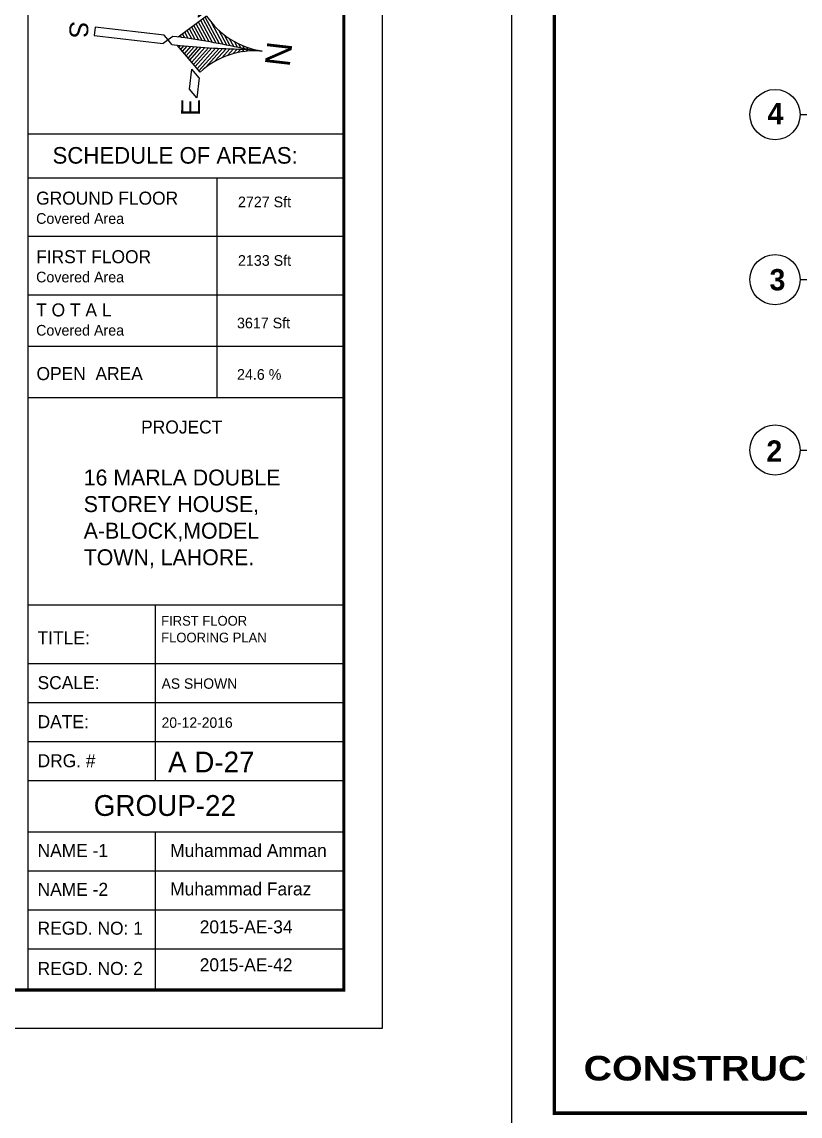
# Model space of a CAD drawing. Extents: x 10753 to 18704, y -5361 to 1140.
# Drawn here: x 15221 to 15660, y -784 to -167 of the extents above; entities that cross this region are included whole.
import ezdxf
from ezdxf.enums import TextEntityAlignment as Align

# ---------------------------------------------------------------- set-up
doc = ezdxf.new("R2010")
doc.units = 0
doc.header["$LTSCALE"] = 30
doc.header["$MEASUREMENT"] = 0
doc.linetypes.add('CENTER', pattern=[2, 1.25, -0.25, 0.25, -0.25])
doc.layers.get('0').update_dxf_attribs({"linetype": 'CONTINUOUS'})
for name, color, linetype in [('1', 3, 'CENTER'), ('SEAL', 1, 'CONTINUOUS'), ('SLINE', 3, 'CONTINUOUS'), ('stairs terrace', 1, 'CONTINUOUS'), ('TEXT', 13, 'CONTINUOUS'), ('WALL', 2, 'CONTINUOUS'), ('WL', 9, 'CONTINUOUS'), ('XL', 4, 'CENTER')]:
    doc.layers.add(name, color=color, linetype=linetype)
doc.styles.add('EE', font='eurr____.ttf')
doc.styles.add('ROMAND', font='stylu.ttf', dxfattribs={"height": 2})
doc.styles.add('SEAL TEXT', font='stylu.ttf', dxfattribs={"height": 6})
doc.styles.get("Standard").update_dxf_attribs({"font": 'stylu.ttf', "height": 3})
doc.styles.add('STYLE3', font='ariblk.ttf', dxfattribs={"height": 1})
doc.styles.add('Work Dim', font='stylu.ttf', dxfattribs={"height": 4})

# ---------------------------------------------------------------- blocks, each defined once
blk = doc.blocks.new('BLOCK')
at = {"layer": 'stairs terrace'}
h = blk.add_hatch(dxfattribs=at)
h.set_pattern_fill('ANSI31', color=256, scale=58.369075, angle=273.2952, style=0)
h.set_pattern_definition([(318.29515, (9099.2574, 6632.302), (4.854071, 5.447162), [])])
h.paths.add_polyline_path([(2258.7, 1381), (2259.5, 1387.8), (2189.2, 1328.4, -0.210871), (2244.4, 1165.6), (2249.1, 1205.8, -0.018617)])
h = blk.add_hatch(dxfattribs=at)
h.set_pattern_fill('ANSI31', color=256, scale=58.369075, angle=273.2952, style=0)
h.set_pattern_definition([(208.29515, (-3155.794, 8072.991), (-3.458468, 6.424374), [])])
h.paths.add_polyline_path([(2244.4, 1165.6), (2249.1, 1205.8, 0.018617), (2280.4, 1378.4), (2281.2, 1385.3), (2335.9, 1311.2, 0.210871)])
for p, q in [((2285.1, 1605.2), (2263.9, 1425)), ((2306.8, 1602.7), (2285.1, 1605.2)), ((2285.6, 1422.4), (2306.8, 1602.7)), ((2261.2, 1401.8), (2273.4, 1412.1)), ((2273.4, 1412.1), (2263.9, 1425)), ((2273.4, 1412.1), (2285.6, 1422.4)), ((2282.9, 1399.3), (2273.4, 1412.1)), ((2189.2, 1328.4), (2259.5, 1387.8)), ((2261.2, 1401.8), (2258.7, 1381)), ((2280.4, 1378.4), (2282.9, 1399.3)), ((2335.9, 1311.2), (2281.2, 1385.3)), ((2122.2, 1336.3), (2145.1, 1355.6)), ((2145.1, 1355.6), (2197.2, 1349.5)), ((2174.3, 1330.2), (2197.2, 1349.5)), ((2174.3, 1330.2), (2122.2, 1336.3)), ((2385, 1327.4), (2332.9, 1333.5)), ((2350.7, 1309.4), (2332.9, 1333.5)), ((2402.8, 1303.3), (2385, 1327.4)), ((2350.7, 1309.4), (2402.8, 1303.3)), ((2249.1, 1205.8), (2244.4, 1165.6))]:
    blk.add_line(p, q, dxfattribs=at)
for centre, radius, start, end in [((4605.8, 1164.6), 2357, 174.7332, 178.9995), ((-52.9, 1712.3), 2357, 347.5908, 351.8571), ((2032.3, 1184.4), 212.9, 354.919, 42.5493), ((2455.1, 1134.7), 212.9, 124.0411, 171.6713)]:
    blk.add_arc(centre, radius, start, end, dxfattribs=at)
at = {"layer": 'TEXT'}
for s, height, rotation, p in [('S', 49.2, 177.582, (2323.5, 1669.2)), ('E', 49.2, 359.2542, (2074.8, 1328.7)), ('W', 49.2, 359.4702, (2418.6, 1285.7)), ('N', 65.6, 353.4275, (2201.3, 1093.8))]:
    blk.add_text(s, height=height, rotation=rotation, dxfattribs=at).set_placement(p)

msp = doc.modelspace()

# ---------------------------------------------------------------- linework, layer by layer
at = {"layer": 'SEAL', "color": 1}
for p, q in [((15224.36439, 196.28979), (15224.36439, -712.50457)), ((15402.50875, -230.26407), (15224.36439, -230.26407)), ((15402.50875, -254.99213), (15224.36439, -254.99213)), ((15330.87304, -254.99213), (15330.87304, -378.93384)), ((15402.50875, -287.98049), (15224.36439, -287.98049)), ((15402.50875, -320.96885), (15224.36439, -320.96885)), ((15402.50875, -349.95134), (15224.36439, -349.95134)), ((15402.50875, -349.95134), (15224.36439, -349.95134)), ((15402.50875, -378.93384), (15224.36439, -378.93384)), ((15402.50875, -495.72673), (15224.36439, -495.72673)), ((15296.12143, -495.72673), (15296.12143, -594.68006)), ((15402.50875, -528.71509), (15224.36439, -528.71509)), ((15402.50875, -550.70732), (15224.36439, -550.70732)), ((15402.50875, -572.69956), (15224.36439, -572.69956)), ((15402.50875, -594.68006), (15224.36439, -594.68006)), ((15402.50875, -594.68006), (15224.36439, -594.68006)), ((15402.50875, -623.56013), (15224.36439, -623.56013)), ((15296.12143, -623.56013), (15296.12143, -711.52908)), ((15402.50875, -645.55236), (15224.36439, -645.55236)), ((15402.50875, -667.5446), (15224.36439, -667.5446)), ((15402.50875, -689.53684), (15224.36439, -689.53684))]:
    msp.add_line(p, q, dxfattribs=at)
for points in [[(17072.3853, 251.71486), (17072.3853, -805.89139), (15497.11457, -805.89139), (15497.11457, 251.71486)], [(15424.14671, 217.92775), (15424.14671, -734.14253), (14006.06843, -734.14253), (14006.06843, 217.92775)]]:
    msp.add_lwpolyline(points, close=True, dxfattribs=at)
at = {"layer": 'SLINE'}
for centre in [(15645.52267, -219.25542), (15645.52267, -312.25542), (15645.52267, -408.25542)]:
    msp.add_circle(centre, 14.14027, dxfattribs=at)
at = {"layer": 'WL'}
for points, const_width in [([(17048.34879, 227.67836), (17048.34879, -781.85488), (15521.15108, -781.85488), (15521.15108, 227.67836)], 2.00304), ([(15402.50875, 196.28979), (15402.50875, -712.50457), (14027.70639, -712.50457), (14027.70639, 196.28979)], 1.80316)]:
    msp.add_lwpolyline(points, close=True, dxfattribs=dict(at, const_width=const_width))
at = {"layer": 'XL'}
for p, q in [((15659.66295, -219.25542), (16051.60978, -219.25542)), ((15659.66295, -312.25542), (15858.85978, -312.25542)), ((15659.66295, -408.25542), (16418.35978, -408.25542))]:
    msp.add_line(p, q, dxfattribs=at)

# ---------------------------------------------------------------- block references
at = {"xscale": 0.215338860791559, "yscale": 0.215338860791559, "zscale": 0.215338860791559, "rotation": 90}
msp.add_blockref('BLOCK', (15607.46979, -666.78439), dxfattribs=at)

# ---------------------------------------------------------------- texts
at = {"layer": '1', "char_height": 12, "attachment_point": 1, "style": 'EE'}
for s, width, insert in [('{\\fEuroRoman|b1|i0|c2|p2;4}', 5.4795551, (15641.27337, -212.70285)), ('{\\fEuroRoman|b1|i0|c2|p2;3}', 5.3125278, (15642.4133, -306.28921)), ('{\\fEuroRoman|b1|i0|c2|p2;2}', 8.5558209, (15640.67134, -402.8368))]:
    msp.add_mtext_dynamic_manual_height_columns(s, width=width, gutter_width=45, heights=[0], dxfattribs=dict(at, insert=insert))
at = {"layer": 'SEAL', "color": 1}
for s, height, style, p in [('SCHEDULE OF AREAS:', 9.3467011, 'ROMAND', (15238.29162, -246.90301)), ('GROUND FLOOR', 7.3307459, 'ROMAND', (15229.04582, -270.01013)), ('2727 Sft', 6.010301, 'SEAL TEXT', (15342.81169, -271.47885)), ('Covered Area', 6.0103009, 'SEAL TEXT', (15229.04582, -280.81214)), ('FIRST FLOOR', 7.3307459, 'ROMAND', (15229.04582, -302.99849)), ('2133 Sft', 6.010301, 'SEAL TEXT', (15342.81169, -304.46721)), ('Covered Area', 6.0103009, 'SEAL TEXT', (15229.04582, -313.8005)), ('T O T A L', 7.330746, 'ROMAND', (15229.04582, -332.98243)), ('Covered Area', 6.0103009, 'SEAL TEXT', (15229.04582, -343.78445)), ('3617 Sft', 6.010301, 'SEAL TEXT', (15342.26152, -339.69411)), ('OPEN  AREA', 7.330746, 'ROMAND', (15229.26078, -368.85942)), ('24.6 %%%', 6.010301, 'SEAL TEXT', (15342.26152, -368.68194)), ('PROJECT', 7.330746, 'ROMAND', (15288.22062, -398.95235)), ('FIRST FLOOR', 5.4813651, 'SEAL TEXT', (15299.52687, -507.21698)), ('TITLE:', 7.330746, 'ROMAND', (15229.86245, -517.71897)), ('FLOORING PLAN', 5.4813651, 'SEAL TEXT', (15299.52687, -516.64646)), ('SCALE:', 7.330746, 'ROMAND', (15229.86245, -542.98244)), ('AS SHOWN', 5.856959, 'SEAL TEXT', (15299.76021, -542.77838)), ('DATE:', 7.330746, 'ROMAND', (15229.86245, -564.97468)), ('20-12-2016', 5.856959, 'SEAL TEXT', (15299.76021, -564.77061)), ('DRG. #', 7.330746, 'ROMAND', (15229.86245, -586.96692)), ('A D-27', 11.713918, 'SEAL TEXT', (15303.399, -589.88453)), ('GROUP-22', 11.729194, 'Work Dim', (15261.51836, -614.40246)), ('NAME -1', 7.330746, 'ROMAND', (15229.86245, -637.55963)), ('Muhammad Amman', 7.3307459, 'ROMAND', (15304.60739, -637.55963)), ('NAME -2', 7.330746, 'ROMAND', (15229.86245, -659.44508)), ('Muhammad Faraz', 7.3307459, 'ROMAND', (15304.60739, -659.20043)), ('REGD. NO: 1', 7.3307459, 'ROMAND', (15229.86245, -681.33054)), ('2015-AE-34', 7.330746, 'ROMAND', (15321.24676, -680.57735)), ('REGD. NO: 2', 7.3307459, 'ROMAND', (15229.86245, -704.02698)), ('2015-AE-42', 7.330746, 'ROMAND', (15321.24676, -701.95422))]:
    msp.add_text(s, height=height, dxfattribs=dict(at, style=style)).set_placement(p)
at = {"layer": 'SEAL', "color": 1, "insert": (15255.86946, -419.24055), "char_height": 8.9881072, "attachment_point": 1, "style": 'ROMAND'}
msp.add_mtext_dynamic_manual_height_columns('16 MARLA DOUBLE STOREY HOUSE,^JA-BLOCK,MODEL TOWN, LAHORE.', width=132.8798337, gutter_width=45, heights=[0], dxfattribs=at)
at = {"layer": 'WALL', "color": 1, "style": 'STYLE3'}
msp.add_text('CONSTRUCTION DRAWINGS', height=13.8496395, dxfattribs=at).set_placement((15691.41879, -763.48988), align=Align.CENTER)

doc.saveas('drawing.dxf')
